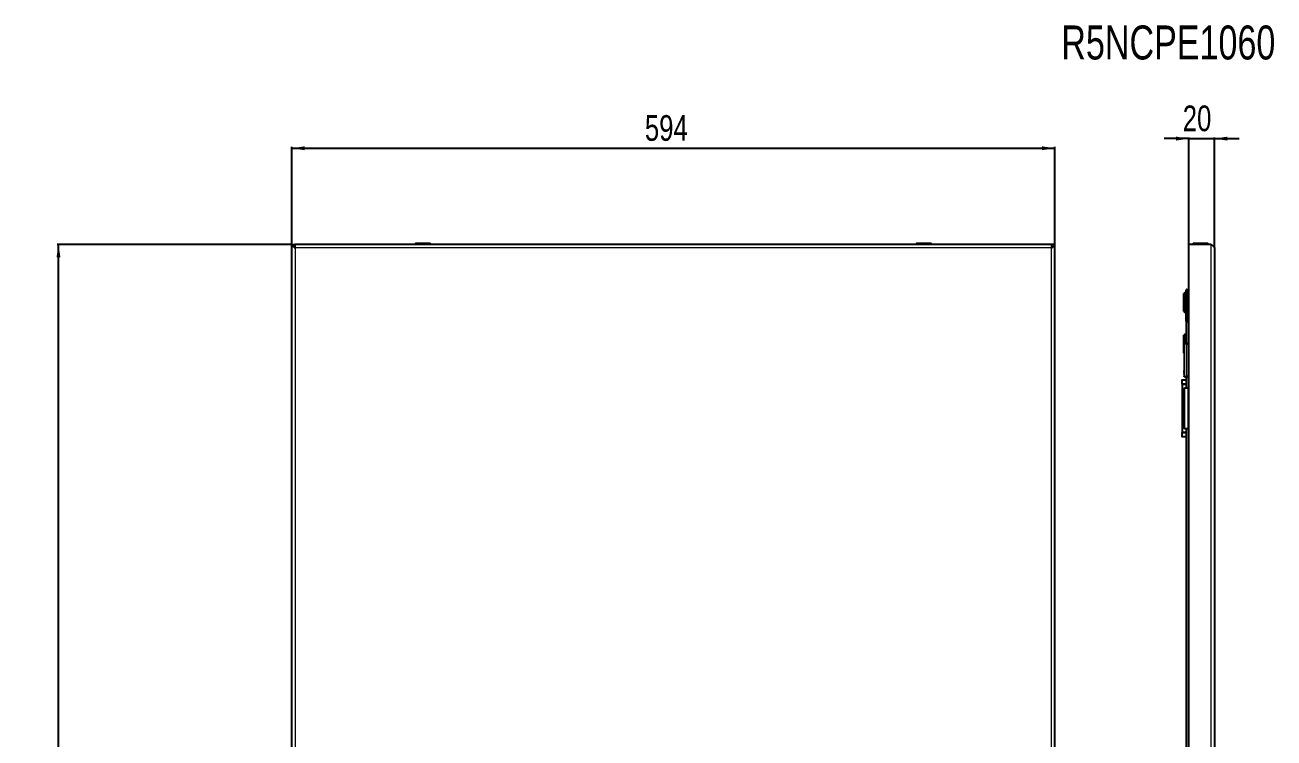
# Model space of a CAD drawing. Header units: millimetres. Extents: x -409 to 1413, y -262 to 1017.
# Drawn here: x -409 to 564, y 462 to 1017 of the extents above; entities that cross this region are included whole.
import ezdxf

# ---------------------------------------------------------------- set-up
doc = ezdxf.new("R2010")
doc.units = ezdxf.units.MM
doc.layers.add('FORMAT', color=7, linetype='Continuous')
doc.styles.add('SLDTEXTSTYLE0', font='TXT', dxfattribs={"width": 0.75})
doc.dimstyles.new('SLDDIMSTYLE0', dxfattribs={"dimtxt": 20, "dimasz": 10, "dimexe": 0, "dimexo": 0.0625, "dimgap": 5, "dimtad": 2, "dimdec": 1, "dimrnd": 1e-09, "dimzin": 12, "dimdsep": 46, "dimtxsty": 'SLDTEXTSTYLE0', "dimsah": 1, "dimcen": 0.09, "dimadec": 0, "dimazin": 3, "dimtfac": 1, "dimtofl": 0, "dimtmove": 0, "dimatfit": 3, "dimfxl": 0, "dimfrac": 2, "dimtolj": 1, "dimtzin": 12, "dimarcsym": 0})
doc.dimstyles.new('SLDDIMSTYLE1', dxfattribs={"dimtxt": 20, "dimasz": 10, "dimexe": 0, "dimexo": 0.0625, "dimgap": 5, "dimtad": 2, "dimdec": 1, "dimrnd": 1e-09, "dimzin": 12, "dimdsep": 46, "dimtxsty": 'SLDTEXTSTYLE0', "dimsah": 1, "dimcen": 0.09, "dimadec": 0, "dimazin": 3, "dimtfac": 1, "dimtmove": 0, "dimatfit": 0, "dimfxl": 0, "dimfrac": 2, "dimtolj": 1, "dimtzin": 12, "dimarcsym": 0})

# ---------------------------------------------------------------- blocks, each defined once
blk = doc.blocks.new('_D')
at = {"layer": 'FORMAT'}
for p, q in [((-201.2, 846.47), (-201.2, 922.46)), ((-201.2, 921.46), (392.8, 921.46)), ((392.8, 846.47), (392.8, 922.46))]:
    blk.add_line(p, q, dxfattribs=at)
for points in [[(-201.2, 921.46), (-191.2, 919.93), (-191.2, 923)], [(392.8, 921.46), (382.8, 923), (382.8, 919.93)]]:
    blk.add_solid(points, dxfattribs=at)
at = {"layer": 'FORMAT', "insert": (73.63, 947.25), "char_height": 20, "attachment_point": 1, "style": 'SLDTEXTSTYLE0'}
blk.add_mtext('594', dxfattribs=at)
blk = doc.blocks.new('_D_1')
at = {"layer": 'FORMAT'}
for p, q in [((-201.21, 846.46), (-384.01, 846.46)), ((-383.01, -108.54), (-383.01, 846.46)), ((-201.21, -108.54), (-384.01, -108.54))]:
    blk.add_line(p, q, dxfattribs=at)
for points in [[(-383.01, 846.46), (-384.54, 836.46), (-381.47, 836.46)], [(-383.01, -108.54), (-381.47, -98.54), (-384.54, -98.54)]]:
    blk.add_solid(points, dxfattribs=at)
at = {"layer": 'FORMAT', "insert": (-408.79, 346.8), "char_height": 20, "attachment_point": 1, "rotation": 90, "style": 'SLDTEXTSTYLE0'}
blk.add_mtext('955', dxfattribs=at)
blk = doc.blocks.new('_D_3')
at = {"layer": 'FORMAT'}
for p, q in [((497.27, 928.96), (478.04, 928.96)), ((497.27, 846.47), (497.27, 929.96)), ((497.27, 928.96), (517.27, 928.96)), ((517.27, 843.87), (517.27, 929.96)), ((517.27, 928.96), (536.5, 928.96))]:
    blk.add_line(p, q, dxfattribs=at)
for points in [[(497.27, 928.96), (487.27, 930.5), (487.27, 927.43)], [(517.27, 928.96), (527.27, 927.43), (527.27, 930.5)]]:
    blk.add_solid(points, dxfattribs=at)
at = {"layer": 'FORMAT', "insert": (492.49, 954.75), "char_height": 20, "attachment_point": 1, "style": 'SLDTEXTSTYLE0'}
blk.add_mtext('20', dxfattribs=at)

msp = doc.modelspace()

# ---------------------------------------------------------------- linework, layer by layer
at = {"color": 7, "linetype": 'Continuous', "lineweight": 25}
for p, q in [((-201.2, -108.54), (-201.2, 846.46)), ((-201.2, 846.46), (-199.2, 846.46)), ((390.5, 846.46), (-198.9, 846.46)), ((-198.9, 844.75), (-198.9, 846.46)), ((-104.95, 847.21), (-104.95, 846.46)), ((-104.7, 847.46), (-93.7, 847.46)), ((-93.45, 846.46), (-93.45, 847.21)), ((285.05, 847.21), (285.05, 846.46)), ((285.3, 847.46), (287.79, 847.46)), ((287.79, 847.46), (296.3, 847.46)), ((296.55, 846.46), (296.55, 847.21)), ((390.5, 846.46), (390.5, 844.76)), ((392.8, 846.46), (390.8, 846.46)), ((392.8, -108.54), (392.8, 846.46)), ((497.27, -108.54), (497.27, 846.46)), ((514.67, 846.46), (497.27, 846.46)), ((500.52, 847.21), (500.52, 846.46)), ((500.77, 847.46), (501.67, 847.46)), ((501.67, 847.46), (511.77, 847.46)), ((512.02, 846.46), (512.02, 847.21)), ((517.27, 843.86), (517.27, 446.46)), ((493.77, 808.96), (493.27, 808.46)), ((493.27, 801.46), (493.27, 808.46)), ((495.27, 808.96), (493.77, 808.96)), ((493.77, 808.96), (493.77, 801.46)), ((495.27, 786.76), (495.27, 811.16)), ((495.57, 811.46), (497.27, 811.46)), ((493.27, 794.46), (493.27, 801.46)), ((493.77, 801.46), (493.77, 793.96)), ((495.05, 800.4), (495.07, 800.4)), ((495.07, 806.82), (495.27, 806.82)), ((495.07, 804.83), (495.07, 806.82)), ((495.07, 804.83), (495.27, 804.83)), ((495.07, 802.86), (495.07, 804.83)), ((495.07, 802.86), (495.27, 802.86)), ((495.07, 801.81), (495.27, 801.81)), ((495.07, 800.77), (495.07, 801.81)), ((495.07, 800.77), (495.27, 800.77)), ((495.07, 799.38), (495.07, 800.77)), ((495.07, 799.38), (495.27, 799.38)), ((495.07, 798.89), (495.07, 799.38)), ((495.07, 798.09), (495.07, 798.89)), ((495.07, 798.89), (495.27, 798.89)), ((495.07, 798.09), (495.27, 798.09)), ((495.07, 797.31), (495.07, 798.09)), ((493.27, 794.46), (493.77, 793.96)), ((493.77, 793.96), (495.07, 793.96)), ((495.27, 797.18), (495.05, 797.18)), ((495.07, 793.86), (495.27, 793.86)), ((495.07, 793.53), (495.07, 793.86)), ((495.07, 793.53), (495.27, 793.53)), ((495.07, 792.85), (495.07, 793.5)), ((495.07, 792.85), (495.27, 792.85)), ((495.07, 791.82), (495.27, 791.82)), ((495.07, 791.71), (495.07, 791.82)), ((495.07, 791.71), (495.27, 791.71)), ((495.07, 791.47), (495.07, 791.71)), ((495.07, 791.47), (495.27, 791.47)), ((495.07, 791.11), (495.07, 791.47)), ((495.07, 791.11), (495.27, 791.11)), ((495.27, 786.46), (495.27, 769.46)), ((495.27, 786.46), (495.57, 786.46)), ((496.22, 786.46), (495.57, 786.46)), ((496.22, 786.46), (497.27, 786.46)), ((493.77, 776.46), (493.27, 775.96)), ((493.27, 761.96), (493.27, 775.96)), ((493.67, 768.96), (493.67, 743.96)), ((495.27, 776.46), (493.77, 776.46)), ((493.77, 776.46), (493.77, 769.29)), ((497.16, 769.46), (495.67, 769.46)), ((493.27, 761.96), (493.67, 761.56)), ((491.72, 740.46), (491.72, 738.46)), ((495.27, 740.96), (492.22, 740.96)), ((495.27, 743.46), (495.27, 734.96)), ((495.67, 743.46), (497.27, 743.46)), ((492.22, 737.96), (495.27, 737.96)), ((492.22, 737.96), (492.22, 737.66)), ((492.22, 700.26), (492.22, 737.66)), ((492.22, 737.66), (495.22, 737.66)), ((493.77, 734.96), (496.77, 734.96)), ((493.77, 702.96), (493.77, 734.96)), ((494.72, 737.96), (494.72, 737.66)), ((495.22, 737.66), (495.27, 737.66)), ((497.27, 734.96), (496.77, 734.96)), ((496.77, 702.96), (493.77, 702.96)), ((495.27, 702.96), (495.27, 447.96)), ((496.77, 702.96), (497.27, 702.96)), ((491.72, 699.46), (491.72, 697.46)), ((495.22, 700.26), (492.22, 700.26)), ((492.22, 700.26), (492.22, 699.96)), ((495.27, 699.96), (492.22, 699.96)), ((492.22, 696.96), (495.27, 696.96)), ((494.72, 700.26), (494.72, 699.96)), ((495.27, 700.26), (495.22, 700.26))]:
    msp.add_line(p, q, dxfattribs=at)
at = {"color": 8, "linetype": 'Continuous', "lineweight": 18}
for p, q in [((-93.45, 847.21), (-104.95, 847.21)), ((287.66, 847.21), (285.05, 847.21)), ((296.55, 847.21), (287.66, 847.21)), ((501.46, 847.21), (500.52, 847.21)), ((512.02, 847.21), (501.46, 847.21)), ((514.67, -108.54), (514.67, 846.46)), ((-198.6, 843.86), (-198.6, 446.31)), ((390.2, 843.86), (-198.6, 843.86)), ((390.2, -105.94), (390.2, 843.86)), ((495.27, 811.16), (495.57, 811.16)), ((495.57, 811.46), (495.57, 811.16)), ((497.27, 811.16), (495.57, 811.16)), ((495.57, 811.16), (495.57, 786.76)), ((495.07, 795.59), (495.27, 795.59)), ((495.57, 786.76), (495.27, 786.76)), ((495.57, 786.76), (497.27, 786.76)), ((495.57, 786.76), (495.57, 786.46)), ((495.67, 768.96), (497.27, 768.96)), ((495.67, 743.96), (495.67, 768.96)), ((497.27, 743.96), (495.67, 743.96)), ((495.22, 737.66), (495.22, 737.96)), ((495.22, 734.96), (495.22, 737.66)), ((496.77, 702.96), (496.77, 734.96)), ((495.22, 700.26), (495.22, 702.96)), ((495.22, 699.96), (495.22, 700.26))]:
    msp.add_line(p, q, dxfattribs=at)
at = {"color": 7, "linetype": 'Continuous', "lineweight": 25}
for centre, radius, start, end in [((-104.7, 847.21), 0.25, 90, 180), ((-93.7, 847.21), 0.25, 0, 90), ((285.3, 847.21), 0.25, 90, 180), ((296.3, 847.21), 0.25, 0, 90), ((500.77, 847.21), 0.25, 90, 180), ((511.77, 847.21), 0.25, 0, 90), ((495.57, 811.16), 0.3, 90, 180), ((495.57, 786.76), 0.3, 180, 270), ((492.22, 740.46), 0.5, 90, 180), ((492.22, 738.46), 0.5, 180, 270), ((492.22, 699.46), 0.5, 90, 180), ((492.22, 697.46), 0.5, 180, 270)]:
    msp.add_arc(centre, radius, start, end, dxfattribs=at)
for points, knots in [([(-201.2, 846.46), (-201.2, 846.36), (-201.18, 846.25), (-201.12, 846.03), (-201.07, 845.92), (-200.93, 845.7), (-200.85, 845.6), (-200.67, 845.38), (-200.56, 845.27), (-200.31, 845.05), (-200.18, 844.95), (-199.9, 844.73), (-199.75, 844.62), (-199.28, 844.3), (-198.94, 844.08), (-198.6, 843.86)], [0, 0, 0, 0, 0.125, 0.125, 0.25, 0.25, 0.375, 0.375, 0.5, 0.5, 0.625, 0.625, 0.75, 0.75, 1, 1, 1, 1]), ([(-199.2, 846.46), (-199.2, 846.03), (-199.14, 845.6), (-198.91, 844.73), (-198.76, 844.3), (-198.6, 843.86)], [0, 0, 0, 0, 0.5, 0.5, 1, 1, 1, 1]), ([(-198.6, 843.86), (-198.62, 844.2), (-198.65, 844.54), (-198.7, 845.17), (-198.72, 845.46), (-198.77, 845.94), (-198.8, 846.14), (-198.85, 846.4), (-198.87, 846.46), (-198.9, 846.46)], [0, 0, 0, 0, 0.25, 0.25, 0.5, 0.5, 0.75, 0.75, 1, 1, 1, 1]), ([(390.2, 843.86), (390.36, 844.3), (390.51, 844.73), (390.74, 845.6), (390.8, 846.03), (390.8, 846.46)], [0, 0, 0, 0, 0.5, 0.5, 1, 1, 1, 1]), ([(390.2, 843.86), (390.37, 843.97), (390.54, 844.08), (390.88, 844.3), (391.04, 844.41), (391.36, 844.63), (391.51, 844.73), (391.79, 844.95), (391.92, 845.06), (392.16, 845.28), (392.27, 845.38), (392.46, 845.6), (392.54, 845.71), (392.73, 846.03), (392.8, 846.25), (392.8, 846.46)], [0, 0, 0, 0, 0.125, 0.125, 0.25, 0.25, 0.375, 0.375, 0.5, 0.5, 0.625, 0.625, 0.75, 0.75, 1, 1, 1, 1]), ([(390.5, 846.46), (390.48, 846.46), (390.45, 846.4), (390.4, 846.14), (390.38, 845.94), (390.33, 845.46), (390.3, 845.17), (390.25, 844.54), (390.23, 844.2), (390.2, 843.86)], [0, 0, 0, 0, 0.25, 0.25, 0.5, 0.5, 0.75, 0.75, 1, 1, 1, 1]), ([(514.67, 846.46), (514.84, 846.36), (515.01, 846.25), (515.35, 846.03), (515.51, 845.92), (515.83, 845.7), (515.98, 845.6), (516.26, 845.38), (516.39, 845.27), (516.63, 845.05), (516.74, 844.95), (516.93, 844.73), (517.01, 844.62), (517.21, 844.3), (517.27, 844.08), (517.27, 843.86)], [0, 0, 0, 0, 0.125, 0.125, 0.25, 0.25, 0.375, 0.375, 0.5, 0.5, 0.625, 0.625, 0.75, 0.75, 1, 1, 1, 1]), ([(495.07, 801.99), (495.07, 802.03), (495.07, 802.32), (495.07, 802.61), (495.07, 802.86)], [0, 0, 0, 0, 0.139498, 1, 1, 1, 1]), ([(495.07, 795.59), (495.07, 795.92), (495.07, 796.53), (495.07, 797.09), (495.07, 797.13), (495.07, 797.14)], [0, 0, 0, 0, 0.415678, 0.776277, 1, 1, 1, 1]), ([(495.07, 793.86), (495.07, 794.2), (495.07, 794.83), (495.07, 795.35), (495.07, 795.59)], [0, 0, 0, 0, 0.5368, 1, 1, 1, 1]), ([(495.07, 791.82), (495.07, 791.97), (495.07, 792.23), (495.07, 792.66), (495.07, 792.85)], [0, 0, 0, 0, 0.5476433, 1, 1, 1, 1]), ([(493.37, 766.97), (493.37, 767.02), (493.37, 767.11), (493.37, 767.2), (493.37, 767.28), (493.37, 767.41), (493.37, 767.44), (493.37, 767.46)], [0, 0, 0, 0, 0.1246927, 0.1871822, 0.2497734, 0.5000394, 1, 1, 1, 1]), ([(493.37, 766.76), (493.37, 766.76), (493.37, 766.76), (493.37, 766.77), (493.37, 766.79), (493.37, 766.81), (493.37, 766.85), (493.37, 766.89), (493.37, 766.93), (493.37, 766.95), (493.37, 766.97)], [0, 0, 0, 0, 0.128825, 0.180169, 0.243397, 0.36986, 0.499864, 0.749649, 0.843476, 1, 1, 1, 1]), ([(493.37, 765.25), (493.37, 765.33), (493.37, 765.48), (493.37, 765.7), (493.37, 765.88), (493.37, 766.05), (493.37, 766.15), (493.37, 766.16), (493.37, 766.17)], [0, 0, 0, 0, 0.125049, 0.249886, 0.370856, 0.49982, 0.749609, 1, 1, 1, 1]), ([(493.37, 764.41), (493.37, 764.41), (493.37, 764.42), (493.37, 764.51), (493.37, 764.61), (493.37, 764.74), (493.37, 764.95), (493.37, 765.13), (493.37, 765.25)], [0, 0, 0, 0, 0.25007, 0.379181, 0.500499, 0.62417, 0.750842, 1, 1, 1, 1]), ([(493.37, 748.52), (493.37, 748.52), (493.37, 748.51), (493.37, 748.42), (493.37, 748.32), (493.37, 748.19), (493.37, 747.98), (493.37, 747.8), (493.37, 747.68)], [0, 0, 0, 0, 0.25007, 0.379559, 0.500499, 0.624556, 0.750843, 1, 1, 1, 1]), ([(493.37, 747.68), (493.37, 747.64), (493.37, 747.56), (493.37, 747.41), (493.37, 747.23), (493.37, 747.05), (493.37, 746.88), (493.37, 746.78), (493.37, 746.76), (493.37, 746.76)], [0, 0, 0, 0, 0.062637, 0.125278, 0.250072, 0.374841, 0.499994, 0.749696, 1, 1, 1, 1]), ([(493.37, 746.17), (493.37, 746.17), (493.37, 746.17), (493.37, 746.16), (493.37, 746.14), (493.37, 746.12), (493.37, 746.06), (493.37, 746), (493.37, 745.96)], [0, 0, 0, 0, 0.13107, 0.182437, 0.243796, 0.371388, 0.500442, 1, 1, 1, 1]), ([(493.37, 745.96), (493.37, 745.93), (493.37, 745.88), (493.37, 745.8), (493.37, 745.73), (493.37, 745.65), (493.37, 745.52), (493.37, 745.48), (493.37, 745.46)], [0, 0, 0, 0, 0.062686, 0.125173, 0.187628, 0.250185, 0.500314, 1, 1, 1, 1])]:
    msp.add_open_spline(points, degree=3, knots=knots, dxfattribs=at)
for points in [[(493.67, 768.96), (493.68, 769.03), (493.69, 769.16), (493.81, 769.33), (493.98, 769.44), (494.11, 769.46), (494.17, 769.46)], [(495.67, 769.46), (495.48, 769.46), (495.08, 769.46), (494.59, 769.46), (494.24, 769.46), (494.19, 769.46), (494.17, 769.46)], [(494.17, 743.46), (494.11, 743.47), (493.98, 743.49), (493.81, 743.6), (493.69, 743.77), (493.68, 743.9), (493.67, 743.96)], [(494.17, 743.46), (494.19, 743.46), (494.24, 743.46), (494.59, 743.46), (495.08, 743.46), (495.48, 743.46), (495.67, 743.46)]]:
    msp.add_open_spline(points, degree=3, dxfattribs=at)
at = {"color": 8, "linetype": 'Continuous', "lineweight": 18}
for points in [[(495.67, 768.96), (495.41, 768.96), (494.89, 768.96), (494.23, 768.96), (493.76, 768.96), (493.7, 768.96), (493.67, 768.96)], [(495.67, 769.46), (495.67, 769.46), (495.67, 769.44), (495.67, 769.33), (495.67, 769.16), (495.67, 769.03), (495.67, 768.96)], [(493.67, 743.96), (493.7, 743.96), (493.76, 743.96), (494.23, 743.96), (494.89, 743.96), (495.41, 743.96), (495.67, 743.96)], [(495.67, 743.96), (495.67, 743.9), (495.67, 743.77), (495.67, 743.6), (495.67, 743.49), (495.67, 743.47), (495.67, 743.46)]]:
    msp.add_open_spline(points, degree=3, dxfattribs=at)

# ---------------------------------------------------------------- texts
at = {"layer": 'FORMAT', "insert": (397.93, 1017.05), "char_height": 26.458, "attachment_point": 1, "style": 'SLDTEXTSTYLE0'}
msp.add_mtext('R5NCPE1060', dxfattribs=at)

# ---------------------------------------------------------------- dimensions: what is measured, and where the dimension line sits
at = {"layer": 'FORMAT'}
for base, p1, p2, dimstyle, picture, middle in [((517.27, 928.96), (497.27, 846.46), (517.27, 843.86), 'SLDDIMSTYLE1', '_D_3', (507.27, 928.96)), ((392.8, 921.46), (-201.2, 846.46), (392.8, 846.46), 'SLDDIMSTYLE0', '_D', (95.8, 921.46))]:
    dim = msp.add_linear_dim(base=base, p1=p1, p2=p2, dimstyle=dimstyle, dxfattribs=at)
    dim.commit()
    dim.dimension.update_dxf_attribs({"geometry": picture, "text_midpoint": middle, "dimtype": 160})
dim = msp.add_linear_dim(base=(-383.01, 846.46), p1=(-201.2, -108.54), p2=(-201.2, 846.46), angle=90, dimstyle='SLDDIMSTYLE0', dxfattribs=at)
dim.commit()
dim.dimension.update_dxf_attribs({"geometry": '_D_1', "text_midpoint": (-383.01, 368.96), "dimtype": 160})

doc.saveas('drawing.dxf')
